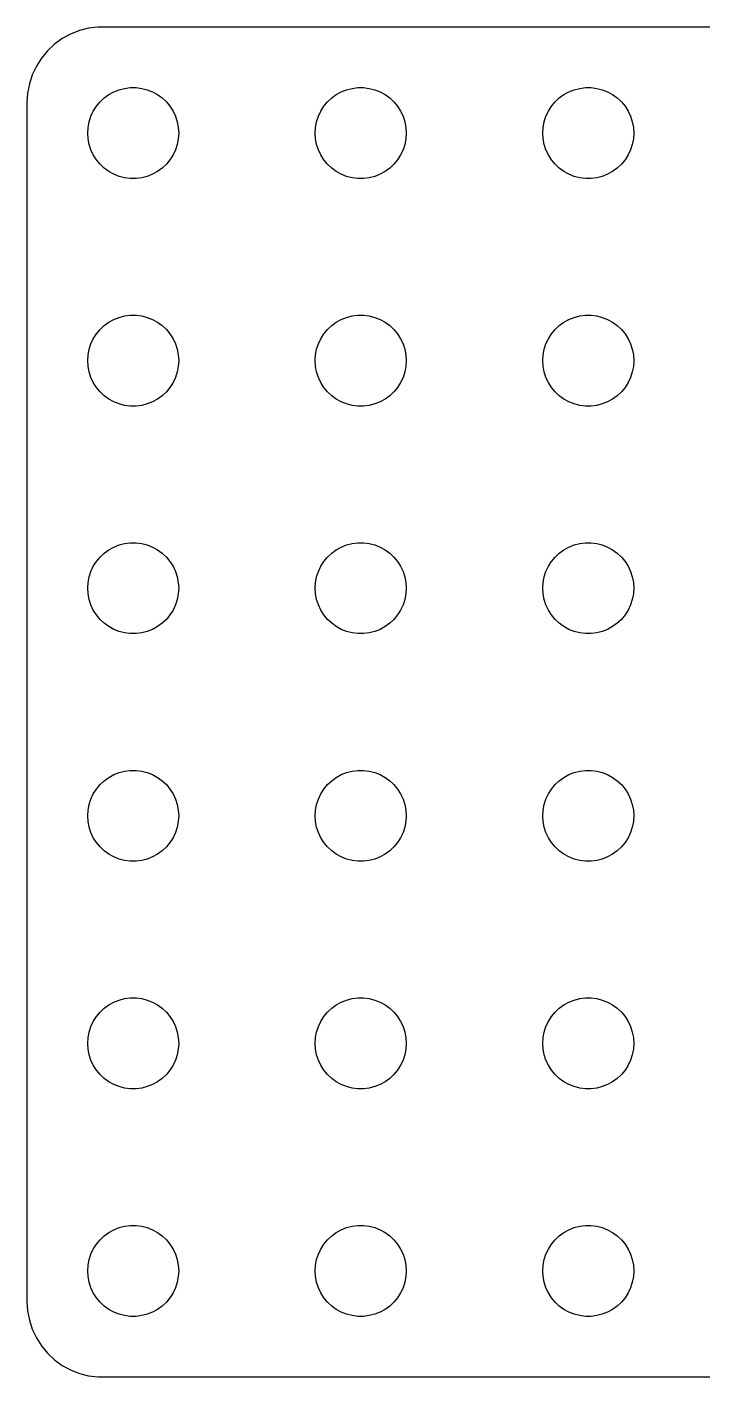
# Model space of a CAD drawing. Header units: metres. Extents: x -22.2 to 22.2, y -22.2 to 22.2.
# Drawn here: x -22.25 to 0, y -22.25 to 22.25 of the extents above; entities that cross this region are included whole.
import ezdxf

# ---------------------------------------------------------------- set-up
doc = ezdxf.new("R2010")
doc.units = ezdxf.units.M

msp = doc.modelspace()

# ---------------------------------------------------------------- linework, layer by layer
for p, q in [((-19.907, 22.2451), (-20.2184, 22.2057)), ((19.907, 22.2451), (-19.907, 22.2451)), ((-21.0896, 21.8608), (-21.3436, 21.6763)), ((-20.8144, 22.0121), (-21.0896, 21.8608)), ((-20.5225, 22.1276), (-20.8144, 22.0121)), ((-20.2184, 22.2057), (-20.5225, 22.1276)), ((-21.5724, 21.4614), (-21.7725, 21.2195)), ((-21.3436, 21.6763), (-21.5724, 21.4614)), ((-21.9408, 20.9544), (-22.0744, 20.6703)), ((-21.7725, 21.2195), (-21.9408, 20.9544)), ((-22.0744, 20.6703), (-22.1714, 20.3717)), ((-22.2303, 20.0633), (-22.25, 19.75)), ((-22.1714, 20.3717), (-22.2303, 20.0633)), ((-19.5537, 20.0165), (-19.3887, 20.1072)), ((-19.3887, 20.1072), (-19.2135, 20.1766)), ((-19.2135, 20.1766), (-19.0311, 20.2234)), ((-19.0311, 20.2234), (-18.8442, 20.247)), ((-18.8442, 20.247), (-18.6558, 20.247)), ((-18.6558, 20.247), (-18.4689, 20.2234)), ((-18.4689, 20.2234), (-18.2865, 20.1766)), ((-18.2865, 20.1766), (-18.1113, 20.1072)), ((-18.1113, 20.1072), (-17.9463, 20.0165)), ((-12.0537, 20.0165), (-11.8887, 20.1072)), ((-11.8887, 20.1072), (-11.7135, 20.1766)), ((-11.7135, 20.1766), (-11.5311, 20.2234)), ((-11.5311, 20.2234), (-11.3442, 20.247)), ((-11.3442, 20.247), (-11.1558, 20.247)), ((-11.1558, 20.247), (-10.9689, 20.2234)), ((-10.9689, 20.2234), (-10.7865, 20.1766)), ((-10.7865, 20.1766), (-10.6113, 20.1072)), ((-10.6113, 20.1072), (-10.4463, 20.0165)), ((-4.55373, 20.0165), (-4.38866, 20.1072)), ((-4.38866, 20.1072), (-4.21352, 20.1766)), ((-4.21352, 20.1766), (-4.03107, 20.2234)), ((-4.03107, 20.2234), (-3.84418, 20.247)), ((-3.84418, 20.247), (-3.65581, 20.247)), ((-3.65581, 20.247), (-3.46892, 20.2234)), ((-3.46892, 20.2234), (-3.28647, 20.1766)), ((-3.28647, 20.1766), (-3.11133, 20.1072)), ((-3.11133, 20.1072), (-2.94626, 20.0165)), ((-22.25, 19.75), (-22.25, -19.75)), ((-20.0645, 19.4726), (-19.9635, 19.6317)), ((-19.9635, 19.6317), (-19.8434, 19.7768)), ((-19.8434, 19.7768), (-19.7061, 19.9058)), ((-19.7061, 19.9058), (-19.5537, 20.0165)), ((-17.9463, 20.0165), (-17.7939, 19.9058)), ((-17.7939, 19.9058), (-17.6565, 19.7768)), ((-17.6565, 19.7768), (-17.5365, 19.6317)), ((-17.5365, 19.6317), (-17.4355, 19.4726)), ((-12.5645, 19.4726), (-12.4635, 19.6317)), ((-12.4635, 19.6317), (-12.3434, 19.7768)), ((-12.3434, 19.7768), (-12.2061, 19.9058)), ((-12.2061, 19.9058), (-12.0537, 20.0165)), ((-10.4463, 20.0165), (-10.2939, 19.9058)), ((-10.2939, 19.9058), (-10.1565, 19.7768)), ((-10.1565, 19.7768), (-10.0365, 19.6317)), ((-10.0365, 19.6317), (-9.93553, 19.4726)), ((-5.06445, 19.4726), (-4.96352, 19.6317)), ((-4.96352, 19.6317), (-4.84344, 19.7768)), ((-4.84344, 19.7768), (-4.70613, 19.9058)), ((-4.70613, 19.9058), (-4.55373, 20.0165)), ((-2.94626, 20.0165), (-2.79385, 19.9058)), ((-2.79385, 19.9058), (-2.65654, 19.7768)), ((-2.65654, 19.7768), (-2.53647, 19.6317)), ((-2.53647, 19.6317), (-2.43553, 19.4726)), ((-20.2029, 19.123), (-20.1447, 19.3022)), ((-20.1447, 19.3022), (-20.0645, 19.4726)), ((-17.4355, 19.4726), (-17.3553, 19.3022)), ((-17.3553, 19.3022), (-17.2971, 19.123)), ((-12.7029, 19.123), (-12.6447, 19.3022)), ((-12.6447, 19.3022), (-12.5645, 19.4726)), ((-9.93553, 19.4726), (-9.85533, 19.3022)), ((-9.85533, 19.3022), (-9.79712, 19.123)), ((-5.20287, 19.123), (-5.14465, 19.3022)), ((-5.14465, 19.3022), (-5.06445, 19.4726)), ((-2.43553, 19.4726), (-2.35533, 19.3022)), ((-2.35533, 19.3022), (-2.29712, 19.123)), ((-20.25, 18.75), (-20.2382, 18.938)), ((-20.2382, 18.562), (-20.25, 18.75)), ((-20.2382, 18.938), (-20.2029, 19.123)), ((-17.2971, 19.123), (-17.2618, 18.938)), ((-17.2618, 18.938), (-17.25, 18.75)), ((-17.25, 18.75), (-17.2618, 18.562)), ((-12.75, 18.75), (-12.7382, 18.938)), ((-12.7382, 18.562), (-12.75, 18.75)), ((-12.7382, 18.938), (-12.7029, 19.123)), ((-9.79712, 19.123), (-9.76183, 18.938)), ((-9.76183, 18.938), (-9.75, 18.75)), ((-9.75, 18.75), (-9.76183, 18.562)), ((-5.25, 18.75), (-5.23816, 18.938)), ((-5.23816, 18.562), (-5.25, 18.75)), ((-5.23816, 18.938), (-5.20287, 19.123)), ((-2.29712, 19.123), (-2.26183, 18.938)), ((-2.26183, 18.938), (-2.25, 18.75)), ((-2.25, 18.75), (-2.26183, 18.562)), ((-20.2029, 18.377), (-20.2382, 18.562)), ((-20.1447, 18.1978), (-20.2029, 18.377)), ((-17.2971, 18.377), (-17.3553, 18.1978)), ((-17.2618, 18.562), (-17.2971, 18.377)), ((-12.7029, 18.377), (-12.7382, 18.562)), ((-12.6447, 18.1978), (-12.7029, 18.377)), ((-9.79712, 18.377), (-9.85533, 18.1978)), ((-9.76183, 18.562), (-9.79712, 18.377)), ((-5.20287, 18.377), (-5.23816, 18.562)), ((-5.14465, 18.1978), (-5.20287, 18.377)), ((-2.29712, 18.377), (-2.35533, 18.1978)), ((-2.26183, 18.562), (-2.29712, 18.377)), ((-20.0645, 18.0274), (-20.1447, 18.1978)), ((-19.9635, 17.8683), (-20.0645, 18.0274)), ((-19.8434, 17.7232), (-19.9635, 17.8683)), ((-17.5365, 17.8683), (-17.6565, 17.7232)), ((-17.4355, 18.0274), (-17.5365, 17.8683)), ((-17.3553, 18.1978), (-17.4355, 18.0274)), ((-12.5645, 18.0274), (-12.6447, 18.1978)), ((-12.4635, 17.8683), (-12.5645, 18.0274)), ((-12.3434, 17.7232), (-12.4635, 17.8683)), ((-10.0365, 17.8683), (-10.1565, 17.7232)), ((-9.93553, 18.0274), (-10.0365, 17.8683)), ((-9.85533, 18.1978), (-9.93553, 18.0274)), ((-5.06445, 18.0274), (-5.14465, 18.1978)), ((-4.96352, 17.8683), (-5.06445, 18.0274)), ((-4.84344, 17.7232), (-4.96352, 17.8683)), ((-2.53647, 17.8683), (-2.65654, 17.7232)), ((-2.43553, 18.0274), (-2.53647, 17.8683)), ((-2.35533, 18.1978), (-2.43553, 18.0274)), ((-19.7061, 17.5942), (-19.8434, 17.7232)), ((-19.5537, 17.4835), (-19.7061, 17.5942)), ((-19.3887, 17.3927), (-19.5537, 17.4835)), ((-19.2135, 17.3234), (-19.3887, 17.3927)), ((-18.1113, 17.3927), (-18.2865, 17.3234)), ((-17.9463, 17.4835), (-18.1113, 17.3927)), ((-17.7939, 17.5942), (-17.9463, 17.4835)), ((-17.6565, 17.7232), (-17.7939, 17.5942)), ((-12.2061, 17.5942), (-12.3434, 17.7232)), ((-12.0537, 17.4835), (-12.2061, 17.5942)), ((-11.8887, 17.3927), (-12.0537, 17.4835)), ((-11.7135, 17.3234), (-11.8887, 17.3927)), ((-10.6113, 17.3927), (-10.7865, 17.3234)), ((-10.4463, 17.4835), (-10.6113, 17.3927)), ((-10.2939, 17.5942), (-10.4463, 17.4835)), ((-10.1565, 17.7232), (-10.2939, 17.5942)), ((-4.70613, 17.5942), (-4.84344, 17.7232)), ((-4.55373, 17.4835), (-4.70613, 17.5942)), ((-4.38866, 17.3927), (-4.55373, 17.4835)), ((-4.21352, 17.3234), (-4.38866, 17.3927)), ((-3.11133, 17.3927), (-3.28647, 17.3234)), ((-2.94626, 17.4835), (-3.11133, 17.3927)), ((-2.79385, 17.5942), (-2.94626, 17.4835)), ((-2.65654, 17.7232), (-2.79385, 17.5942)), ((-19.0311, 17.2766), (-19.2135, 17.3234)), ((-18.8442, 17.253), (-19.0311, 17.2766)), ((-18.6558, 17.253), (-18.8442, 17.253)), ((-18.4689, 17.2766), (-18.6558, 17.253)), ((-18.2865, 17.3234), (-18.4689, 17.2766)), ((-11.5311, 17.2766), (-11.7135, 17.3234)), ((-11.3442, 17.253), (-11.5311, 17.2766)), ((-11.1558, 17.253), (-11.3442, 17.253)), ((-10.9689, 17.2766), (-11.1558, 17.253)), ((-10.7865, 17.3234), (-10.9689, 17.2766)), ((-4.03107, 17.2766), (-4.21352, 17.3234)), ((-3.84418, 17.253), (-4.03107, 17.2766)), ((-3.65581, 17.253), (-3.84418, 17.253)), ((-3.46892, 17.2766), (-3.65581, 17.253)), ((-3.28647, 17.3234), (-3.46892, 17.2766)), ((-19.7061, 12.4058), (-19.5537, 12.5165)), ((-19.5537, 12.5165), (-19.3887, 12.6072)), ((-19.3887, 12.6072), (-19.2135, 12.6766)), ((-19.2135, 12.6766), (-19.0311, 12.7234)), ((-19.0311, 12.7234), (-18.8442, 12.747)), ((-18.8442, 12.747), (-18.6558, 12.747)), ((-18.6558, 12.747), (-18.4689, 12.7234)), ((-18.4689, 12.7234), (-18.2865, 12.6766)), ((-18.2865, 12.6766), (-18.1113, 12.6072)), ((-18.1113, 12.6072), (-17.9463, 12.5165)), ((-17.9463, 12.5165), (-17.7939, 12.4058)), ((-12.2061, 12.4058), (-12.0537, 12.5165)), ((-12.0537, 12.5165), (-11.8887, 12.6072)), ((-11.8887, 12.6072), (-11.7135, 12.6766)), ((-11.7135, 12.6766), (-11.5311, 12.7234)), ((-11.5311, 12.7234), (-11.3442, 12.747)), ((-11.3442, 12.747), (-11.1558, 12.747)), ((-11.1558, 12.747), (-10.9689, 12.7234)), ((-10.9689, 12.7234), (-10.7865, 12.6766)), ((-10.7865, 12.6766), (-10.6113, 12.6072)), ((-10.6113, 12.6072), (-10.4463, 12.5165)), ((-10.4463, 12.5165), (-10.2939, 12.4058)), ((-4.70613, 12.4058), (-4.55373, 12.5165)), ((-4.55373, 12.5165), (-4.38866, 12.6072)), ((-4.38866, 12.6072), (-4.21352, 12.6766)), ((-4.21352, 12.6766), (-4.03107, 12.7234)), ((-4.03107, 12.7234), (-3.84418, 12.747)), ((-3.84418, 12.747), (-3.65581, 12.747)), ((-3.65581, 12.747), (-3.46892, 12.7234)), ((-3.46892, 12.7234), (-3.28647, 12.6766)), ((-3.28647, 12.6766), (-3.11133, 12.6072)), ((-3.11133, 12.6072), (-2.94626, 12.5165)), ((-2.94626, 12.5165), (-2.79385, 12.4058)), ((-20.0645, 11.9726), (-19.9635, 12.1317)), ((-19.9635, 12.1317), (-19.8434, 12.2768)), ((-19.8434, 12.2768), (-19.7061, 12.4058)), ((-17.7939, 12.4058), (-17.6565, 12.2768)), ((-17.6565, 12.2768), (-17.5365, 12.1317)), ((-17.5365, 12.1317), (-17.4355, 11.9726)), ((-12.5645, 11.9726), (-12.4635, 12.1317)), ((-12.4635, 12.1317), (-12.3434, 12.2768)), ((-12.3434, 12.2768), (-12.2061, 12.4058)), ((-10.2939, 12.4058), (-10.1565, 12.2768)), ((-10.1565, 12.2768), (-10.0365, 12.1317)), ((-10.0365, 12.1317), (-9.93553, 11.9726)), ((-5.06445, 11.9726), (-4.96352, 12.1317)), ((-4.96352, 12.1317), (-4.84344, 12.2768)), ((-4.84344, 12.2768), (-4.70613, 12.4058)), ((-2.79385, 12.4058), (-2.65654, 12.2768)), ((-2.65654, 12.2768), (-2.53647, 12.1317)), ((-2.53647, 12.1317), (-2.43553, 11.9726)), ((-20.2382, 11.438), (-20.2029, 11.623)), ((-20.2029, 11.623), (-20.1447, 11.8022)), ((-20.1447, 11.8022), (-20.0645, 11.9726)), ((-17.4355, 11.9726), (-17.3553, 11.8022)), ((-17.3553, 11.8022), (-17.2971, 11.623)), ((-17.2971, 11.623), (-17.2618, 11.438)), ((-12.7382, 11.438), (-12.7029, 11.623)), ((-12.7029, 11.623), (-12.6447, 11.8022)), ((-12.6447, 11.8022), (-12.5645, 11.9726)), ((-9.93553, 11.9726), (-9.85533, 11.8022)), ((-9.85533, 11.8022), (-9.79712, 11.623)), ((-9.79712, 11.623), (-9.76183, 11.438)), ((-5.23816, 11.438), (-5.20287, 11.623)), ((-5.20287, 11.623), (-5.14465, 11.8022)), ((-5.14465, 11.8022), (-5.06445, 11.9726)), ((-2.43553, 11.9726), (-2.35533, 11.8022)), ((-2.35533, 11.8022), (-2.29712, 11.623)), ((-2.29712, 11.623), (-2.26183, 11.438)), ((-20.25, 11.25), (-20.2382, 11.438)), ((-20.2382, 11.062), (-20.25, 11.25)), ((-17.2618, 11.438), (-17.25, 11.25)), ((-17.25, 11.25), (-17.2618, 11.062)), ((-12.75, 11.25), (-12.7382, 11.438)), ((-12.7382, 11.062), (-12.75, 11.25)), ((-9.76183, 11.438), (-9.75, 11.25)), ((-9.75, 11.25), (-9.76183, 11.062)), ((-5.25, 11.25), (-5.23816, 11.438)), ((-5.23816, 11.062), (-5.25, 11.25)), ((-2.26183, 11.438), (-2.25, 11.25)), ((-2.25, 11.25), (-2.26183, 11.062)), ((-20.2029, 10.877), (-20.2382, 11.062)), ((-20.1447, 10.6978), (-20.2029, 10.877)), ((-20.0645, 10.5274), (-20.1447, 10.6978)), ((-17.3553, 10.6978), (-17.4355, 10.5274)), ((-17.2971, 10.877), (-17.3553, 10.6978)), ((-17.2618, 11.062), (-17.2971, 10.877)), ((-12.7029, 10.877), (-12.7382, 11.062)), ((-12.6447, 10.6978), (-12.7029, 10.877)), ((-12.5645, 10.5274), (-12.6447, 10.6978)), ((-9.85533, 10.6978), (-9.93553, 10.5274)), ((-9.79712, 10.877), (-9.85533, 10.6978)), ((-9.76183, 11.062), (-9.79712, 10.877)), ((-5.20287, 10.877), (-5.23816, 11.062)), ((-5.14465, 10.6978), (-5.20287, 10.877)), ((-5.06445, 10.5274), (-5.14465, 10.6978)), ((-2.35533, 10.6978), (-2.43553, 10.5274)), ((-2.29712, 10.877), (-2.35533, 10.6978)), ((-2.26183, 11.062), (-2.29712, 10.877)), ((-19.9635, 10.3683), (-20.0645, 10.5274)), ((-19.8434, 10.2232), (-19.9635, 10.3683)), ((-17.5365, 10.3683), (-17.6565, 10.2232)), ((-17.4355, 10.5274), (-17.5365, 10.3683)), ((-12.4635, 10.3683), (-12.5645, 10.5274)), ((-12.3434, 10.2232), (-12.4635, 10.3683)), ((-10.0365, 10.3683), (-10.1565, 10.2232)), ((-9.93553, 10.5274), (-10.0365, 10.3683)), ((-4.96352, 10.3683), (-5.06445, 10.5274)), ((-4.84344, 10.2232), (-4.96352, 10.3683)), ((-2.53647, 10.3683), (-2.65654, 10.2232)), ((-2.43553, 10.5274), (-2.53647, 10.3683)), ((-19.7061, 10.0942), (-19.8434, 10.2232)), ((-19.5537, 9.98351), (-19.7061, 10.0942)), ((-19.3887, 9.89275), (-19.5537, 9.98351)), ((-19.2135, 9.82341), (-19.3887, 9.89275)), ((-19.0311, 9.77657), (-19.2135, 9.82341)), ((-18.2865, 9.82341), (-18.4689, 9.77657)), ((-18.1113, 9.89275), (-18.2865, 9.82341)), ((-17.9463, 9.98351), (-18.1113, 9.89275)), ((-17.7939, 10.0942), (-17.9463, 9.98351)), ((-17.6565, 10.2232), (-17.7939, 10.0942)), ((-12.2061, 10.0942), (-12.3434, 10.2232)), ((-12.0537, 9.98351), (-12.2061, 10.0942)), ((-11.8887, 9.89275), (-12.0537, 9.98351)), ((-11.7135, 9.82341), (-11.8887, 9.89275)), ((-11.5311, 9.77657), (-11.7135, 9.82341)), ((-10.7865, 9.82341), (-10.9689, 9.77657)), ((-10.6113, 9.89275), (-10.7865, 9.82341)), ((-10.4463, 9.98351), (-10.6113, 9.89275)), ((-10.2939, 10.0942), (-10.4463, 9.98351)), ((-10.1565, 10.2232), (-10.2939, 10.0942)), ((-4.70613, 10.0942), (-4.84344, 10.2232)), ((-4.55373, 9.98351), (-4.70613, 10.0942)), ((-4.38866, 9.89275), (-4.55373, 9.98351)), ((-4.21352, 9.82341), (-4.38866, 9.89275)), ((-4.03107, 9.77657), (-4.21352, 9.82341)), ((-3.28647, 9.82341), (-3.46892, 9.77657)), ((-3.11133, 9.89275), (-3.28647, 9.82341)), ((-2.94626, 9.98351), (-3.11133, 9.89275)), ((-2.79385, 10.0942), (-2.94626, 9.98351)), ((-2.65654, 10.2232), (-2.79385, 10.0942)), ((-18.8442, 9.75294), (-19.0311, 9.77657)), ((-18.6558, 9.75294), (-18.8442, 9.75294)), ((-18.4689, 9.77657), (-18.6558, 9.75294)), ((-11.3442, 9.75294), (-11.5311, 9.77657)), ((-11.1558, 9.75294), (-11.3442, 9.75294)), ((-10.9689, 9.77657), (-11.1558, 9.75294)), ((-3.84418, 9.75294), (-4.03107, 9.77657)), ((-3.65581, 9.75294), (-3.84418, 9.75294)), ((-3.46892, 9.77657), (-3.65581, 9.75294)), ((-19.8434, 4.77681), (-19.7061, 4.90576)), ((-19.7061, 4.90576), (-19.5537, 5.01648)), ((-19.5537, 5.01648), (-19.3887, 5.10724)), ((-19.3887, 5.10724), (-19.2135, 5.17657)), ((-19.2135, 5.17657), (-19.0311, 5.22342)), ((-19.0311, 5.22342), (-18.8442, 5.24704)), ((-18.8442, 5.24704), (-18.6558, 5.24704)), ((-18.6558, 5.24704), (-18.4689, 5.22342)), ((-18.4689, 5.22342), (-18.2865, 5.17657)), ((-18.2865, 5.17657), (-18.1113, 5.10724)), ((-18.1113, 5.10724), (-17.9463, 5.01648)), ((-17.9463, 5.01648), (-17.7939, 4.90576)), ((-17.7939, 4.90576), (-17.6565, 4.77681)), ((-12.3434, 4.77681), (-12.2061, 4.90576)), ((-12.2061, 4.90576), (-12.0537, 5.01648)), ((-12.0537, 5.01648), (-11.8887, 5.10724)), ((-11.8887, 5.10724), (-11.7135, 5.17657)), ((-11.7135, 5.17657), (-11.5311, 5.22342)), ((-11.5311, 5.22342), (-11.3442, 5.24704)), ((-11.3442, 5.24704), (-11.1558, 5.24704)), ((-11.1558, 5.24704), (-10.9689, 5.22342)), ((-10.9689, 5.22342), (-10.7865, 5.17657)), ((-10.7865, 5.17657), (-10.6113, 5.10724)), ((-10.6113, 5.10724), (-10.4463, 5.01648)), ((-10.4463, 5.01648), (-10.2939, 4.90576)), ((-10.2939, 4.90576), (-10.1565, 4.77681)), ((-4.84344, 4.77681), (-4.70613, 4.90576)), ((-4.70613, 4.90576), (-4.55373, 5.01648)), ((-4.55373, 5.01648), (-4.38866, 5.10724)), ((-4.38866, 5.10724), (-4.21352, 5.17657)), ((-4.21352, 5.17657), (-4.03107, 5.22342)), ((-4.03107, 5.22342), (-3.84418, 5.24704)), ((-3.84418, 5.24704), (-3.65581, 5.24704)), ((-3.65581, 5.24704), (-3.46892, 5.22342)), ((-3.46892, 5.22342), (-3.28647, 5.17657)), ((-3.28647, 5.17657), (-3.11133, 5.10724)), ((-3.11133, 5.10724), (-2.94626, 5.01648)), ((-2.94626, 5.01648), (-2.79385, 4.90576)), ((-2.79385, 4.90576), (-2.65654, 4.77681)), ((-20.1447, 4.30219), (-20.0645, 4.47263)), ((-20.0645, 4.47263), (-19.9635, 4.63167)), ((-19.9635, 4.63167), (-19.8434, 4.77681)), ((-17.6565, 4.77681), (-17.5365, 4.63167)), ((-17.5365, 4.63167), (-17.4355, 4.47263)), ((-17.4355, 4.47263), (-17.3553, 4.30219)), ((-12.6447, 4.30219), (-12.5645, 4.47263)), ((-12.5645, 4.47263), (-12.4635, 4.63167)), ((-12.4635, 4.63167), (-12.3434, 4.77681)), ((-10.1565, 4.77681), (-10.0365, 4.63167)), ((-10.0365, 4.63167), (-9.93553, 4.47263)), ((-9.93553, 4.47263), (-9.85533, 4.30219)), ((-5.14465, 4.30219), (-5.06445, 4.47263)), ((-5.06445, 4.47263), (-4.96352, 4.63167)), ((-4.96352, 4.63167), (-4.84344, 4.77681)), ((-2.65654, 4.77681), (-2.53647, 4.63167)), ((-2.53647, 4.63167), (-2.43553, 4.47263)), ((-2.43553, 4.47263), (-2.35533, 4.30219)), ((-20.2382, 3.93799), (-20.2029, 4.12303)), ((-20.2029, 4.12303), (-20.1447, 4.30219)), ((-17.3553, 4.30219), (-17.2971, 4.12303)), ((-17.2971, 4.12303), (-17.2618, 3.93799)), ((-12.7382, 3.93799), (-12.7029, 4.12303)), ((-12.7029, 4.12303), (-12.6447, 4.30219)), ((-9.85533, 4.30219), (-9.79712, 4.12303)), ((-9.79712, 4.12303), (-9.76183, 3.93799)), ((-5.23816, 3.93799), (-5.20287, 4.12303)), ((-5.20287, 4.12303), (-5.14465, 4.30219)), ((-2.35533, 4.30219), (-2.29712, 4.12303)), ((-2.29712, 4.12303), (-2.26183, 3.93799)), ((-20.25, 3.75), (-20.2382, 3.93799)), ((-20.2382, 3.562), (-20.25, 3.75)), ((-20.2029, 3.37695), (-20.2382, 3.562)), ((-17.2618, 3.562), (-17.2971, 3.37695)), ((-17.2618, 3.93799), (-17.25, 3.75)), ((-17.25, 3.75), (-17.2618, 3.562)), ((-12.75, 3.75), (-12.7382, 3.93799)), ((-12.7382, 3.562), (-12.75, 3.75)), ((-12.7029, 3.37695), (-12.7382, 3.562)), ((-9.76183, 3.562), (-9.79712, 3.37695)), ((-9.76183, 3.93799), (-9.75, 3.75)), ((-9.75, 3.75), (-9.76183, 3.562)), ((-5.25, 3.75), (-5.23816, 3.93799)), ((-5.23816, 3.562), (-5.25, 3.75)), ((-5.20287, 3.37695), (-5.23816, 3.562)), ((-2.26183, 3.562), (-2.29712, 3.37695)), ((-2.26183, 3.93799), (-2.25, 3.75)), ((-2.25, 3.75), (-2.26183, 3.562)), ((-20.1447, 3.1978), (-20.2029, 3.37695)), ((-20.0645, 3.02736), (-20.1447, 3.1978)), ((-17.3553, 3.1978), (-17.4355, 3.02736)), ((-17.2971, 3.37695), (-17.3553, 3.1978)), ((-12.6447, 3.1978), (-12.7029, 3.37695)), ((-12.5645, 3.02736), (-12.6447, 3.1978)), ((-9.85533, 3.1978), (-9.93553, 3.02736)), ((-9.79712, 3.37695), (-9.85533, 3.1978)), ((-5.14465, 3.1978), (-5.20287, 3.37695)), ((-5.06445, 3.02736), (-5.14465, 3.1978)), ((-2.35533, 3.1978), (-2.43553, 3.02736)), ((-2.29712, 3.37695), (-2.35533, 3.1978)), ((-19.9635, 2.86832), (-20.0645, 3.02736)), ((-19.8434, 2.72318), (-19.9635, 2.86832)), ((-19.7061, 2.59422), (-19.8434, 2.72318)), ((-17.6565, 2.72318), (-17.7939, 2.59422)), ((-17.5365, 2.86832), (-17.6565, 2.72318)), ((-17.4355, 3.02736), (-17.5365, 2.86832)), ((-12.4635, 2.86832), (-12.5645, 3.02736)), ((-12.3434, 2.72318), (-12.4635, 2.86832)), ((-12.2061, 2.59422), (-12.3434, 2.72318)), ((-10.1565, 2.72318), (-10.2939, 2.59422)), ((-10.0365, 2.86832), (-10.1565, 2.72318)), ((-9.93553, 3.02736), (-10.0365, 2.86832)), ((-4.96352, 2.86832), (-5.06445, 3.02736)), ((-4.84344, 2.72318), (-4.96352, 2.86832)), ((-4.70613, 2.59422), (-4.84344, 2.72318)), ((-2.65654, 2.72318), (-2.79385, 2.59422)), ((-2.53647, 2.86832), (-2.65654, 2.72318)), ((-2.43553, 3.02736), (-2.53647, 2.86832)), ((-19.5537, 2.48351), (-19.7061, 2.59422)), ((-19.3887, 2.39275), (-19.5537, 2.48351)), ((-19.2135, 2.32341), (-19.3887, 2.39275)), ((-19.0311, 2.27657), (-19.2135, 2.32341)), ((-18.8442, 2.25294), (-19.0311, 2.27657)), ((-18.6558, 2.25294), (-18.8442, 2.25294)), ((-18.4689, 2.27657), (-18.6558, 2.25294)), ((-18.2865, 2.32341), (-18.4689, 2.27657)), ((-18.1113, 2.39275), (-18.2865, 2.32341)), ((-17.9463, 2.48351), (-18.1113, 2.39275)), ((-17.7939, 2.59422), (-17.9463, 2.48351)), ((-12.0537, 2.48351), (-12.2061, 2.59422)), ((-11.8887, 2.39275), (-12.0537, 2.48351)), ((-11.7135, 2.32341), (-11.8887, 2.39275)), ((-11.5311, 2.27657), (-11.7135, 2.32341)), ((-11.3442, 2.25294), (-11.5311, 2.27657)), ((-11.1558, 2.25294), (-11.3442, 2.25294)), ((-10.9689, 2.27657), (-11.1558, 2.25294)), ((-10.7865, 2.32341), (-10.9689, 2.27657)), ((-10.6113, 2.39275), (-10.7865, 2.32341)), ((-10.4463, 2.48351), (-10.6113, 2.39275)), ((-10.2939, 2.59422), (-10.4463, 2.48351)), ((-4.55373, 2.48351), (-4.70613, 2.59422)), ((-4.38866, 2.39275), (-4.55373, 2.48351)), ((-4.21352, 2.32341), (-4.38866, 2.39275)), ((-4.03107, 2.27657), (-4.21352, 2.32341)), ((-3.84418, 2.25294), (-4.03107, 2.27657)), ((-3.65581, 2.25294), (-3.84418, 2.25294)), ((-3.46892, 2.27657), (-3.65581, 2.25294)), ((-3.28647, 2.32341), (-3.46892, 2.27657)), ((-3.11133, 2.39275), (-3.28647, 2.32341)), ((-2.94626, 2.48351), (-3.11133, 2.39275)), ((-2.79385, 2.59422), (-2.94626, 2.48351)), ((-19.8434, -2.72318), (-19.7061, -2.59422)), ((-19.7061, -2.59422), (-19.5537, -2.48351)), ((-19.5537, -2.48351), (-19.3887, -2.39275)), ((-19.3887, -2.39275), (-19.2135, -2.32341)), ((-19.2135, -2.32341), (-19.0311, -2.27657)), ((-19.0311, -2.27657), (-18.8442, -2.25294)), ((-18.8442, -2.25294), (-18.6558, -2.25294)), ((-18.6558, -2.25294), (-18.4689, -2.27657)), ((-18.4689, -2.27657), (-18.2865, -2.32341)), ((-18.2865, -2.32341), (-18.1113, -2.39275)), ((-18.1113, -2.39275), (-17.9463, -2.48351)), ((-17.9463, -2.48351), (-17.7939, -2.59422)), ((-17.7939, -2.59422), (-17.6565, -2.72318)), ((-12.3434, -2.72318), (-12.2061, -2.59422)), ((-12.2061, -2.59422), (-12.0537, -2.48351)), ((-12.0537, -2.48351), (-11.8887, -2.39275)), ((-11.8887, -2.39275), (-11.7135, -2.32341)), ((-11.7135, -2.32341), (-11.5311, -2.27657)), ((-11.5311, -2.27657), (-11.3442, -2.25294)), ((-11.3442, -2.25294), (-11.1558, -2.25294)), ((-11.1558, -2.25294), (-10.9689, -2.27657)), ((-10.9689, -2.27657), (-10.7865, -2.32341)), ((-10.7865, -2.32341), (-10.6113, -2.39275)), ((-10.6113, -2.39275), (-10.4463, -2.48351)), ((-10.4463, -2.48351), (-10.2939, -2.59422)), ((-10.2939, -2.59422), (-10.1565, -2.72318)), ((-4.84344, -2.72318), (-4.70613, -2.59422)), ((-4.70613, -2.59422), (-4.55373, -2.48351)), ((-4.55373, -2.48351), (-4.38866, -2.39275)), ((-4.38866, -2.39275), (-4.21352, -2.32341)), ((-4.21352, -2.32341), (-4.03107, -2.27657)), ((-4.03107, -2.27657), (-3.84418, -2.25294)), ((-3.84418, -2.25294), (-3.65581, -2.25294)), ((-3.65581, -2.25294), (-3.46892, -2.27657)), ((-3.46892, -2.27657), (-3.28647, -2.32341)), ((-3.28647, -2.32341), (-3.11133, -2.39275)), ((-3.11133, -2.39275), (-2.94626, -2.48351)), ((-2.94626, -2.48351), (-2.79385, -2.59422)), ((-2.79385, -2.59422), (-2.65654, -2.72318)), ((-20.1447, -3.1978), (-20.0645, -3.02736)), ((-20.0645, -3.02736), (-19.9635, -2.86832)), ((-19.9635, -2.86832), (-19.8434, -2.72318)), ((-17.6565, -2.72318), (-17.5365, -2.86832)), ((-17.5365, -2.86832), (-17.4355, -3.02736)), ((-17.4355, -3.02736), (-17.3553, -3.1978)), ((-12.6447, -3.1978), (-12.5645, -3.02736)), ((-12.5645, -3.02736), (-12.4635, -2.86832)), ((-12.4635, -2.86832), (-12.3434, -2.72318)), ((-10.1565, -2.72318), (-10.0365, -2.86832)), ((-10.0365, -2.86832), (-9.93553, -3.02736)), ((-9.93553, -3.02736), (-9.85533, -3.1978)), ((-5.14465, -3.1978), (-5.06445, -3.02736)), ((-5.06445, -3.02736), (-4.96352, -2.86832)), ((-4.96352, -2.86832), (-4.84344, -2.72318)), ((-2.65654, -2.72318), (-2.53647, -2.86832)), ((-2.53647, -2.86832), (-2.43553, -3.02736)), ((-2.43553, -3.02736), (-2.35533, -3.1978)), ((-20.2382, -3.562), (-20.2029, -3.37695)), ((-20.2029, -3.37695), (-20.1447, -3.1978)), ((-17.3553, -3.1978), (-17.2971, -3.37695)), ((-17.2971, -3.37695), (-17.2618, -3.562)), ((-12.7382, -3.562), (-12.7029, -3.37695)), ((-12.7029, -3.37695), (-12.6447, -3.1978)), ((-9.85533, -3.1978), (-9.79712, -3.37695)), ((-9.79712, -3.37695), (-9.76183, -3.562)), ((-5.23816, -3.562), (-5.20287, -3.37695)), ((-5.20287, -3.37695), (-5.14465, -3.1978)), ((-2.35533, -3.1978), (-2.29712, -3.37695)), ((-2.29712, -3.37695), (-2.26183, -3.562)), ((-20.25, -3.75), (-20.2382, -3.562)), ((-20.2382, -3.93799), (-20.25, -3.75)), ((-20.2029, -4.12303), (-20.2382, -3.93799)), ((-17.2618, -3.93799), (-17.2971, -4.12303)), ((-17.2618, -3.562), (-17.25, -3.75)), ((-17.25, -3.75), (-17.2618, -3.93799)), ((-12.75, -3.75), (-12.7382, -3.562)), ((-12.7382, -3.93799), (-12.75, -3.75)), ((-12.7029, -4.12303), (-12.7382, -3.93799)), ((-9.76183, -3.93799), (-9.79712, -4.12303)), ((-9.76183, -3.562), (-9.75, -3.75)), ((-9.75, -3.75), (-9.76183, -3.93799)), ((-5.25, -3.75), (-5.23816, -3.562)), ((-5.23816, -3.93799), (-5.25, -3.75)), ((-5.20287, -4.12303), (-5.23816, -3.93799)), ((-2.26183, -3.93799), (-2.29712, -4.12303)), ((-2.26183, -3.562), (-2.25, -3.75)), ((-2.25, -3.75), (-2.26183, -3.93799)), ((-20.1447, -4.30219), (-20.2029, -4.12303)), ((-20.0645, -4.47263), (-20.1447, -4.30219)), ((-17.3553, -4.30219), (-17.4355, -4.47263)), ((-17.2971, -4.12303), (-17.3553, -4.30219)), ((-12.6447, -4.30219), (-12.7029, -4.12303)), ((-12.5645, -4.47263), (-12.6447, -4.30219)), ((-9.85533, -4.30219), (-9.93553, -4.47263)), ((-9.79712, -4.12303), (-9.85533, -4.30219)), ((-5.14465, -4.30219), (-5.20287, -4.12303)), ((-5.06445, -4.47263), (-5.14465, -4.30219)), ((-2.35533, -4.30219), (-2.43553, -4.47263)), ((-2.29712, -4.12303), (-2.35533, -4.30219)), ((-19.9635, -4.63167), (-20.0645, -4.47263)), ((-19.8434, -4.77681), (-19.9635, -4.63167)), ((-19.7061, -4.90576), (-19.8434, -4.77681)), ((-17.6565, -4.77681), (-17.7939, -4.90576)), ((-17.5365, -4.63167), (-17.6565, -4.77681)), ((-17.4355, -4.47263), (-17.5365, -4.63167)), ((-12.4635, -4.63167), (-12.5645, -4.47263)), ((-12.3434, -4.77681), (-12.4635, -4.63167)), ((-12.2061, -4.90576), (-12.3434, -4.77681)), ((-10.1565, -4.77681), (-10.2939, -4.90576)), ((-10.0365, -4.63167), (-10.1565, -4.77681)), ((-9.93553, -4.47263), (-10.0365, -4.63167)), ((-4.96352, -4.63167), (-5.06445, -4.47263)), ((-4.84344, -4.77681), (-4.96352, -4.63167)), ((-4.70613, -4.90576), (-4.84344, -4.77681)), ((-2.65654, -4.77681), (-2.79385, -4.90576)), ((-2.53647, -4.63167), (-2.65654, -4.77681)), ((-2.43553, -4.47263), (-2.53647, -4.63167)), ((-19.5537, -5.01648), (-19.7061, -4.90576)), ((-19.3887, -5.10724), (-19.5537, -5.01648)), ((-19.2135, -5.17657), (-19.3887, -5.10724)), ((-19.0311, -5.22342), (-19.2135, -5.17657)), ((-18.8442, -5.24704), (-19.0311, -5.22342)), ((-18.6558, -5.24704), (-18.8442, -5.24704)), ((-18.4689, -5.22342), (-18.6558, -5.24704)), ((-18.2865, -5.17657), (-18.4689, -5.22342)), ((-18.1113, -5.10724), (-18.2865, -5.17657)), ((-17.9463, -5.01648), (-18.1113, -5.10724)), ((-17.7939, -4.90576), (-17.9463, -5.01648)), ((-12.0537, -5.01648), (-12.2061, -4.90576)), ((-11.8887, -5.10724), (-12.0537, -5.01648)), ((-11.7135, -5.17657), (-11.8887, -5.10724)), ((-11.5311, -5.22342), (-11.7135, -5.17657)), ((-11.3442, -5.24704), (-11.5311, -5.22342)), ((-11.1558, -5.24704), (-11.3442, -5.24704)), ((-10.9689, -5.22342), (-11.1558, -5.24704)), ((-10.7865, -5.17657), (-10.9689, -5.22342)), ((-10.6113, -5.10724), (-10.7865, -5.17657)), ((-10.4463, -5.01648), (-10.6113, -5.10724)), ((-10.2939, -4.90576), (-10.4463, -5.01648)), ((-4.55373, -5.01648), (-4.70613, -4.90576)), ((-4.38866, -5.10724), (-4.55373, -5.01648)), ((-4.21352, -5.17657), (-4.38866, -5.10724)), ((-4.03107, -5.22342), (-4.21352, -5.17657)), ((-3.84418, -5.24704), (-4.03107, -5.22342)), ((-3.65581, -5.24704), (-3.84418, -5.24704)), ((-3.46892, -5.22342), (-3.65581, -5.24704)), ((-3.28647, -5.17657), (-3.46892, -5.22342)), ((-3.11133, -5.10724), (-3.28647, -5.17657)), ((-2.94626, -5.01648), (-3.11133, -5.10724)), ((-2.79385, -4.90576), (-2.94626, -5.01648)), ((-19.2135, -9.82341), (-19.0311, -9.77657)), ((-19.0311, -9.77657), (-18.8442, -9.75294)), ((-18.8442, -9.75294), (-18.6558, -9.75294)), ((-18.6558, -9.75294), (-18.4689, -9.77657)), ((-18.4689, -9.77657), (-18.2865, -9.82341)), ((-11.7135, -9.82341), (-11.5311, -9.77657)), ((-11.5311, -9.77657), (-11.3442, -9.75294)), ((-11.3442, -9.75294), (-11.1558, -9.75294)), ((-11.1558, -9.75294), (-10.9689, -9.77657)), ((-10.9689, -9.77657), (-10.7865, -9.82341)), ((-4.21352, -9.82341), (-4.03107, -9.77657)), ((-4.03107, -9.77657), (-3.84418, -9.75294)), ((-3.84418, -9.75294), (-3.65581, -9.75294)), ((-3.65581, -9.75294), (-3.46892, -9.77657)), ((-3.46892, -9.77657), (-3.28647, -9.82341)), ((-19.9635, -10.3683), (-19.8434, -10.2232)), ((-19.8434, -10.2232), (-19.7061, -10.0942)), ((-19.7061, -10.0942), (-19.5537, -9.98351)), ((-19.5537, -9.98351), (-19.3887, -9.89275)), ((-19.3887, -9.89275), (-19.2135, -9.82341)), ((-18.2865, -9.82341), (-18.1113, -9.89275)), ((-18.1113, -9.89275), (-17.9463, -9.98351)), ((-17.9463, -9.98351), (-17.7939, -10.0942)), ((-17.7939, -10.0942), (-17.6565, -10.2232)), ((-17.6565, -10.2232), (-17.5365, -10.3683)), ((-12.4635, -10.3683), (-12.3434, -10.2232)), ((-12.3434, -10.2232), (-12.2061, -10.0942)), ((-12.2061, -10.0942), (-12.0537, -9.98351)), ((-12.0537, -9.98351), (-11.8887, -9.89275)), ((-11.8887, -9.89275), (-11.7135, -9.82341)), ((-10.7865, -9.82341), (-10.6113, -9.89275)), ((-10.6113, -9.89275), (-10.4463, -9.98351)), ((-10.4463, -9.98351), (-10.2939, -10.0942)), ((-10.2939, -10.0942), (-10.1565, -10.2232)), ((-10.1565, -10.2232), (-10.0365, -10.3683)), ((-4.96352, -10.3683), (-4.84344, -10.2232)), ((-4.84344, -10.2232), (-4.70613, -10.0942)), ((-4.70613, -10.0942), (-4.55373, -9.98351)), ((-4.55373, -9.98351), (-4.38866, -9.89275)), ((-4.38866, -9.89275), (-4.21352, -9.82341)), ((-3.28647, -9.82341), (-3.11133, -9.89275)), ((-3.11133, -9.89275), (-2.94626, -9.98351)), ((-2.94626, -9.98351), (-2.79385, -10.0942)), ((-2.79385, -10.0942), (-2.65654, -10.2232)), ((-2.65654, -10.2232), (-2.53647, -10.3683)), ((-20.1447, -10.6978), (-20.0645, -10.5274)), ((-20.0645, -10.5274), (-19.9635, -10.3683)), ((-17.5365, -10.3683), (-17.4355, -10.5274)), ((-17.4355, -10.5274), (-17.3553, -10.6978)), ((-12.6447, -10.6978), (-12.5645, -10.5274)), ((-12.5645, -10.5274), (-12.4635, -10.3683)), ((-10.0365, -10.3683), (-9.93553, -10.5274)), ((-9.93553, -10.5274), (-9.85533, -10.6978)), ((-5.14465, -10.6978), (-5.06445, -10.5274)), ((-5.06445, -10.5274), (-4.96352, -10.3683)), ((-2.53647, -10.3683), (-2.43553, -10.5274)), ((-2.43553, -10.5274), (-2.35533, -10.6978)), ((-20.25, -11.25), (-20.2382, -11.062)), ((-20.2382, -11.062), (-20.2029, -10.877)), ((-20.2029, -10.877), (-20.1447, -10.6978)), ((-17.3553, -10.6978), (-17.2971, -10.877)), ((-17.2971, -10.877), (-17.2618, -11.062)), ((-17.2618, -11.062), (-17.25, -11.25)), ((-12.75, -11.25), (-12.7382, -11.062)), ((-12.7382, -11.062), (-12.7029, -10.877)), ((-12.7029, -10.877), (-12.6447, -10.6978)), ((-9.85533, -10.6978), (-9.79712, -10.877)), ((-9.79712, -10.877), (-9.76183, -11.062)), ((-9.76183, -11.062), (-9.75, -11.25)), ((-5.25, -11.25), (-5.23816, -11.062)), ((-5.23816, -11.062), (-5.20287, -10.877)), ((-5.20287, -10.877), (-5.14465, -10.6978)), ((-2.35533, -10.6978), (-2.29712, -10.877)), ((-2.29712, -10.877), (-2.26183, -11.062)), ((-2.26183, -11.062), (-2.25, -11.25)), ((-20.2382, -11.438), (-20.25, -11.25)), ((-20.2029, -11.623), (-20.2382, -11.438)), ((-17.2618, -11.438), (-17.2971, -11.623)), ((-17.25, -11.25), (-17.2618, -11.438)), ((-12.7382, -11.438), (-12.75, -11.25)), ((-12.7029, -11.623), (-12.7382, -11.438)), ((-9.76183, -11.438), (-9.79712, -11.623)), ((-9.75, -11.25), (-9.76183, -11.438)), ((-5.23816, -11.438), (-5.25, -11.25)), ((-5.20287, -11.623), (-5.23816, -11.438)), ((-2.26183, -11.438), (-2.29712, -11.623)), ((-2.25, -11.25), (-2.26183, -11.438)), ((-20.1447, -11.8022), (-20.2029, -11.623)), ((-20.0645, -11.9726), (-20.1447, -11.8022)), ((-19.9635, -12.1317), (-20.0645, -11.9726)), ((-17.4355, -11.9726), (-17.5365, -12.1317)), ((-17.3553, -11.8022), (-17.4355, -11.9726)), ((-17.2971, -11.623), (-17.3553, -11.8022)), ((-12.6447, -11.8022), (-12.7029, -11.623)), ((-12.5645, -11.9726), (-12.6447, -11.8022)), ((-12.4635, -12.1317), (-12.5645, -11.9726)), ((-9.93553, -11.9726), (-10.0365, -12.1317)), ((-9.85533, -11.8022), (-9.93553, -11.9726)), ((-9.79712, -11.623), (-9.85533, -11.8022)), ((-5.14465, -11.8022), (-5.20287, -11.623)), ((-5.06445, -11.9726), (-5.14465, -11.8022)), ((-4.96352, -12.1317), (-5.06445, -11.9726)), ((-2.43553, -11.9726), (-2.53647, -12.1317)), ((-2.35533, -11.8022), (-2.43553, -11.9726)), ((-2.29712, -11.623), (-2.35533, -11.8022)), ((-19.8434, -12.2768), (-19.9635, -12.1317)), ((-19.7061, -12.4058), (-19.8434, -12.2768)), ((-19.5537, -12.5165), (-19.7061, -12.4058)), ((-17.7939, -12.4058), (-17.9463, -12.5165)), ((-17.6565, -12.2768), (-17.7939, -12.4058)), ((-17.5365, -12.1317), (-17.6565, -12.2768)), ((-12.3434, -12.2768), (-12.4635, -12.1317)), ((-12.2061, -12.4058), (-12.3434, -12.2768)), ((-12.0537, -12.5165), (-12.2061, -12.4058)), ((-10.2939, -12.4058), (-10.4463, -12.5165)), ((-10.1565, -12.2768), (-10.2939, -12.4058)), ((-10.0365, -12.1317), (-10.1565, -12.2768)), ((-4.84344, -12.2768), (-4.96352, -12.1317)), ((-4.70613, -12.4058), (-4.84344, -12.2768)), ((-4.55373, -12.5165), (-4.70613, -12.4058)), ((-2.79385, -12.4058), (-2.94626, -12.5165)), ((-2.65654, -12.2768), (-2.79385, -12.4058)), ((-2.53647, -12.1317), (-2.65654, -12.2768)), ((-19.3887, -12.6072), (-19.5537, -12.5165)), ((-19.2135, -12.6766), (-19.3887, -12.6072)), ((-19.0311, -12.7234), (-19.2135, -12.6766)), ((-18.8442, -12.747), (-19.0311, -12.7234)), ((-18.6558, -12.747), (-18.8442, -12.747)), ((-18.4689, -12.7234), (-18.6558, -12.747)), ((-18.2865, -12.6766), (-18.4689, -12.7234)), ((-18.1113, -12.6072), (-18.2865, -12.6766)), ((-17.9463, -12.5165), (-18.1113, -12.6072)), ((-11.8887, -12.6072), (-12.0537, -12.5165)), ((-11.7135, -12.6766), (-11.8887, -12.6072)), ((-11.5311, -12.7234), (-11.7135, -12.6766)), ((-11.3442, -12.747), (-11.5311, -12.7234)), ((-11.1558, -12.747), (-11.3442, -12.747)), ((-10.9689, -12.7234), (-11.1558, -12.747)), ((-10.7865, -12.6766), (-10.9689, -12.7234)), ((-10.6113, -12.6072), (-10.7865, -12.6766)), ((-10.4463, -12.5165), (-10.6113, -12.6072)), ((-4.38866, -12.6072), (-4.55373, -12.5165)), ((-4.21352, -12.6766), (-4.38866, -12.6072)), ((-4.03107, -12.7234), (-4.21352, -12.6766)), ((-3.84418, -12.747), (-4.03107, -12.7234)), ((-3.65581, -12.747), (-3.84418, -12.747)), ((-3.46892, -12.7234), (-3.65581, -12.747)), ((-3.28647, -12.6766), (-3.46892, -12.7234)), ((-3.11133, -12.6072), (-3.28647, -12.6766)), ((-2.94626, -12.5165), (-3.11133, -12.6072)), ((-19.3887, -17.3927), (-19.2135, -17.3234)), ((-19.2135, -17.3234), (-19.0311, -17.2766)), ((-19.0311, -17.2766), (-18.8442, -17.253)), ((-18.8442, -17.253), (-18.6558, -17.253)), ((-18.6558, -17.253), (-18.4689, -17.2766)), ((-18.4689, -17.2766), (-18.2865, -17.3234)), ((-18.2865, -17.3234), (-18.1113, -17.3927)), ((-11.8887, -17.3927), (-11.7135, -17.3234)), ((-11.7135, -17.3234), (-11.5311, -17.2766)), ((-11.5311, -17.2766), (-11.3442, -17.253)), ((-11.3442, -17.253), (-11.1558, -17.253)), ((-11.1558, -17.253), (-10.9689, -17.2766)), ((-10.9689, -17.2766), (-10.7865, -17.3234)), ((-10.7865, -17.3234), (-10.6113, -17.3927)), ((-4.38866, -17.3927), (-4.21352, -17.3234)), ((-4.21352, -17.3234), (-4.03107, -17.2766)), ((-4.03107, -17.2766), (-3.84418, -17.253)), ((-3.84418, -17.253), (-3.65581, -17.253)), ((-3.65581, -17.253), (-3.46892, -17.2766)), ((-3.46892, -17.2766), (-3.28647, -17.3234)), ((-3.28647, -17.3234), (-3.11133, -17.3927)), ((-19.9635, -17.8683), (-19.8434, -17.7232)), ((-19.8434, -17.7232), (-19.7061, -17.5942)), ((-19.7061, -17.5942), (-19.5537, -17.4835)), ((-19.5537, -17.4835), (-19.3887, -17.3927)), ((-18.1113, -17.3927), (-17.9463, -17.4835)), ((-17.9463, -17.4835), (-17.7939, -17.5942)), ((-17.7939, -17.5942), (-17.6565, -17.7232)), ((-17.6565, -17.7232), (-17.5365, -17.8683)), ((-12.4635, -17.8683), (-12.3434, -17.7232)), ((-12.3434, -17.7232), (-12.2061, -17.5942)), ((-12.2061, -17.5942), (-12.0537, -17.4835)), ((-12.0537, -17.4835), (-11.8887, -17.3927)), ((-10.6113, -17.3927), (-10.4463, -17.4835)), ((-10.4463, -17.4835), (-10.2939, -17.5942)), ((-10.2939, -17.5942), (-10.1565, -17.7232)), ((-10.1565, -17.7232), (-10.0365, -17.8683)), ((-4.96352, -17.8683), (-4.84344, -17.7232)), ((-4.84344, -17.7232), (-4.70613, -17.5942)), ((-4.70613, -17.5942), (-4.55373, -17.4835)), ((-4.55373, -17.4835), (-4.38866, -17.3927)), ((-3.11133, -17.3927), (-2.94626, -17.4835)), ((-2.94626, -17.4835), (-2.79385, -17.5942)), ((-2.79385, -17.5942), (-2.65654, -17.7232)), ((-2.65654, -17.7232), (-2.53647, -17.8683)), ((-20.2029, -18.377), (-20.1447, -18.1978)), ((-20.1447, -18.1978), (-20.0645, -18.0274)), ((-20.0645, -18.0274), (-19.9635, -17.8683)), ((-17.5365, -17.8683), (-17.4355, -18.0274)), ((-17.4355, -18.0274), (-17.3553, -18.1978)), ((-17.3553, -18.1978), (-17.2971, -18.377)), ((-12.7029, -18.377), (-12.6447, -18.1978)), ((-12.6447, -18.1978), (-12.5645, -18.0274)), ((-12.5645, -18.0274), (-12.4635, -17.8683)), ((-10.0365, -17.8683), (-9.93553, -18.0274)), ((-9.93553, -18.0274), (-9.85533, -18.1978)), ((-9.85533, -18.1978), (-9.79712, -18.377)), ((-5.20287, -18.377), (-5.14465, -18.1978)), ((-5.14465, -18.1978), (-5.06445, -18.0274)), ((-5.06445, -18.0274), (-4.96352, -17.8683)), ((-2.53647, -17.8683), (-2.43553, -18.0274)), ((-2.43553, -18.0274), (-2.35533, -18.1978)), ((-2.35533, -18.1978), (-2.29712, -18.377)), ((-20.25, -18.75), (-20.2382, -18.562)), ((-20.2382, -18.562), (-20.2029, -18.377)), ((-17.2971, -18.377), (-17.2618, -18.562)), ((-17.2618, -18.562), (-17.25, -18.75)), ((-12.75, -18.75), (-12.7382, -18.562)), ((-12.7382, -18.562), (-12.7029, -18.377)), ((-9.79712, -18.377), (-9.76183, -18.562)), ((-9.76183, -18.562), (-9.75, -18.75)), ((-5.25, -18.75), (-5.23816, -18.562)), ((-5.23816, -18.562), (-5.20287, -18.377)), ((-2.29712, -18.377), (-2.26183, -18.562)), ((-2.26183, -18.562), (-2.25, -18.75)), ((-20.2382, -18.938), (-20.25, -18.75)), ((-20.2029, -19.123), (-20.2382, -18.938)), ((-20.1447, -19.3022), (-20.2029, -19.123)), ((-17.2971, -19.123), (-17.3553, -19.3022)), ((-17.2618, -18.938), (-17.2971, -19.123)), ((-17.25, -18.75), (-17.2618, -18.938)), ((-12.7382, -18.938), (-12.75, -18.75)), ((-12.7029, -19.123), (-12.7382, -18.938)), ((-12.6447, -19.3022), (-12.7029, -19.123)), ((-9.79712, -19.123), (-9.85533, -19.3022)), ((-9.76183, -18.938), (-9.79712, -19.123)), ((-9.75, -18.75), (-9.76183, -18.938)), ((-5.23816, -18.938), (-5.25, -18.75)), ((-5.20287, -19.123), (-5.23816, -18.938)), ((-5.14465, -19.3022), (-5.20287, -19.123)), ((-2.29712, -19.123), (-2.35533, -19.3022)), ((-2.26183, -18.938), (-2.29712, -19.123)), ((-2.25, -18.75), (-2.26183, -18.938)), ((-20.0645, -19.4726), (-20.1447, -19.3022)), ((-19.9635, -19.6317), (-20.0645, -19.4726)), ((-17.4355, -19.4726), (-17.5365, -19.6317)), ((-17.3553, -19.3022), (-17.4355, -19.4726)), ((-12.5645, -19.4726), (-12.6447, -19.3022)), ((-12.4635, -19.6317), (-12.5645, -19.4726)), ((-9.93553, -19.4726), (-10.0365, -19.6317)), ((-9.85533, -19.3022), (-9.93553, -19.4726)), ((-5.06445, -19.4726), (-5.14465, -19.3022)), ((-4.96352, -19.6317), (-5.06445, -19.4726)), ((-2.43553, -19.4726), (-2.53647, -19.6317)), ((-2.35533, -19.3022), (-2.43553, -19.4726)), ((-22.25, -19.75), (-22.2303, -20.0633)), ((-19.8434, -19.7768), (-19.9635, -19.6317)), ((-19.7061, -19.9058), (-19.8434, -19.7768)), ((-19.5537, -20.0165), (-19.7061, -19.9058)), ((-19.3887, -20.1072), (-19.5537, -20.0165)), ((-17.9463, -20.0165), (-18.1113, -20.1072)), ((-17.7939, -19.9058), (-17.9463, -20.0165)), ((-17.6565, -19.7768), (-17.7939, -19.9058)), ((-17.5365, -19.6317), (-17.6565, -19.7768)), ((-12.3434, -19.7768), (-12.4635, -19.6317)), ((-12.2061, -19.9058), (-12.3434, -19.7768)), ((-12.0537, -20.0165), (-12.2061, -19.9058)), ((-11.8887, -20.1072), (-12.0537, -20.0165)), ((-10.4463, -20.0165), (-10.6113, -20.1072)), ((-10.2939, -19.9058), (-10.4463, -20.0165)), ((-10.1565, -19.7768), (-10.2939, -19.9058)), ((-10.0365, -19.6317), (-10.1565, -19.7768)), ((-4.84344, -19.7768), (-4.96352, -19.6317)), ((-4.70613, -19.9058), (-4.84344, -19.7768)), ((-4.55373, -20.0165), (-4.70613, -19.9058)), ((-4.38866, -20.1072), (-4.55373, -20.0165)), ((-2.94626, -20.0165), (-3.11133, -20.1072)), ((-2.79385, -19.9058), (-2.94626, -20.0165)), ((-2.65654, -19.7768), (-2.79385, -19.9058)), ((-2.53647, -19.6317), (-2.65654, -19.7768)), ((-22.2303, -20.0633), (-22.1714, -20.3717)), ((-22.1714, -20.3717), (-22.0744, -20.6703)), ((-19.2135, -20.1766), (-19.3887, -20.1072)), ((-19.0311, -20.2234), (-19.2135, -20.1766)), ((-18.8442, -20.247), (-19.0311, -20.2234)), ((-18.6558, -20.247), (-18.8442, -20.247)), ((-18.4689, -20.2234), (-18.6558, -20.247)), ((-18.2865, -20.1766), (-18.4689, -20.2234)), ((-18.1113, -20.1072), (-18.2865, -20.1766)), ((-11.7135, -20.1766), (-11.8887, -20.1072)), ((-11.5311, -20.2234), (-11.7135, -20.1766)), ((-11.3442, -20.247), (-11.5311, -20.2234)), ((-11.1558, -20.247), (-11.3442, -20.247)), ((-10.9689, -20.2234), (-11.1558, -20.247)), ((-10.7865, -20.1766), (-10.9689, -20.2234)), ((-10.6113, -20.1072), (-10.7865, -20.1766)), ((-4.21352, -20.1766), (-4.38866, -20.1072)), ((-4.03107, -20.2234), (-4.21352, -20.1766)), ((-3.84418, -20.247), (-4.03107, -20.2234)), ((-3.65581, -20.247), (-3.84418, -20.247)), ((-3.46892, -20.2234), (-3.65581, -20.247)), ((-3.28647, -20.1766), (-3.46892, -20.2234)), ((-3.11133, -20.1072), (-3.28647, -20.1766)), ((-22.0744, -20.6703), (-21.9408, -20.9544)), ((-21.9408, -20.9544), (-21.7725, -21.2195)), ((-21.7725, -21.2195), (-21.5724, -21.4614)), ((-21.5724, -21.4614), (-21.3436, -21.6763)), ((-21.3436, -21.6763), (-21.0896, -21.8608)), ((-21.0896, -21.8608), (-20.8144, -22.0121)), ((-20.8144, -22.0121), (-20.5225, -22.1276)), ((-20.5225, -22.1276), (-20.2184, -22.2057)), ((-20.2184, -22.2057), (-19.907, -22.2451)), ((-19.907, -22.2451), (19.907, -22.2451))]:
    msp.add_line(p, q)

doc.saveas('drawing.dxf')
